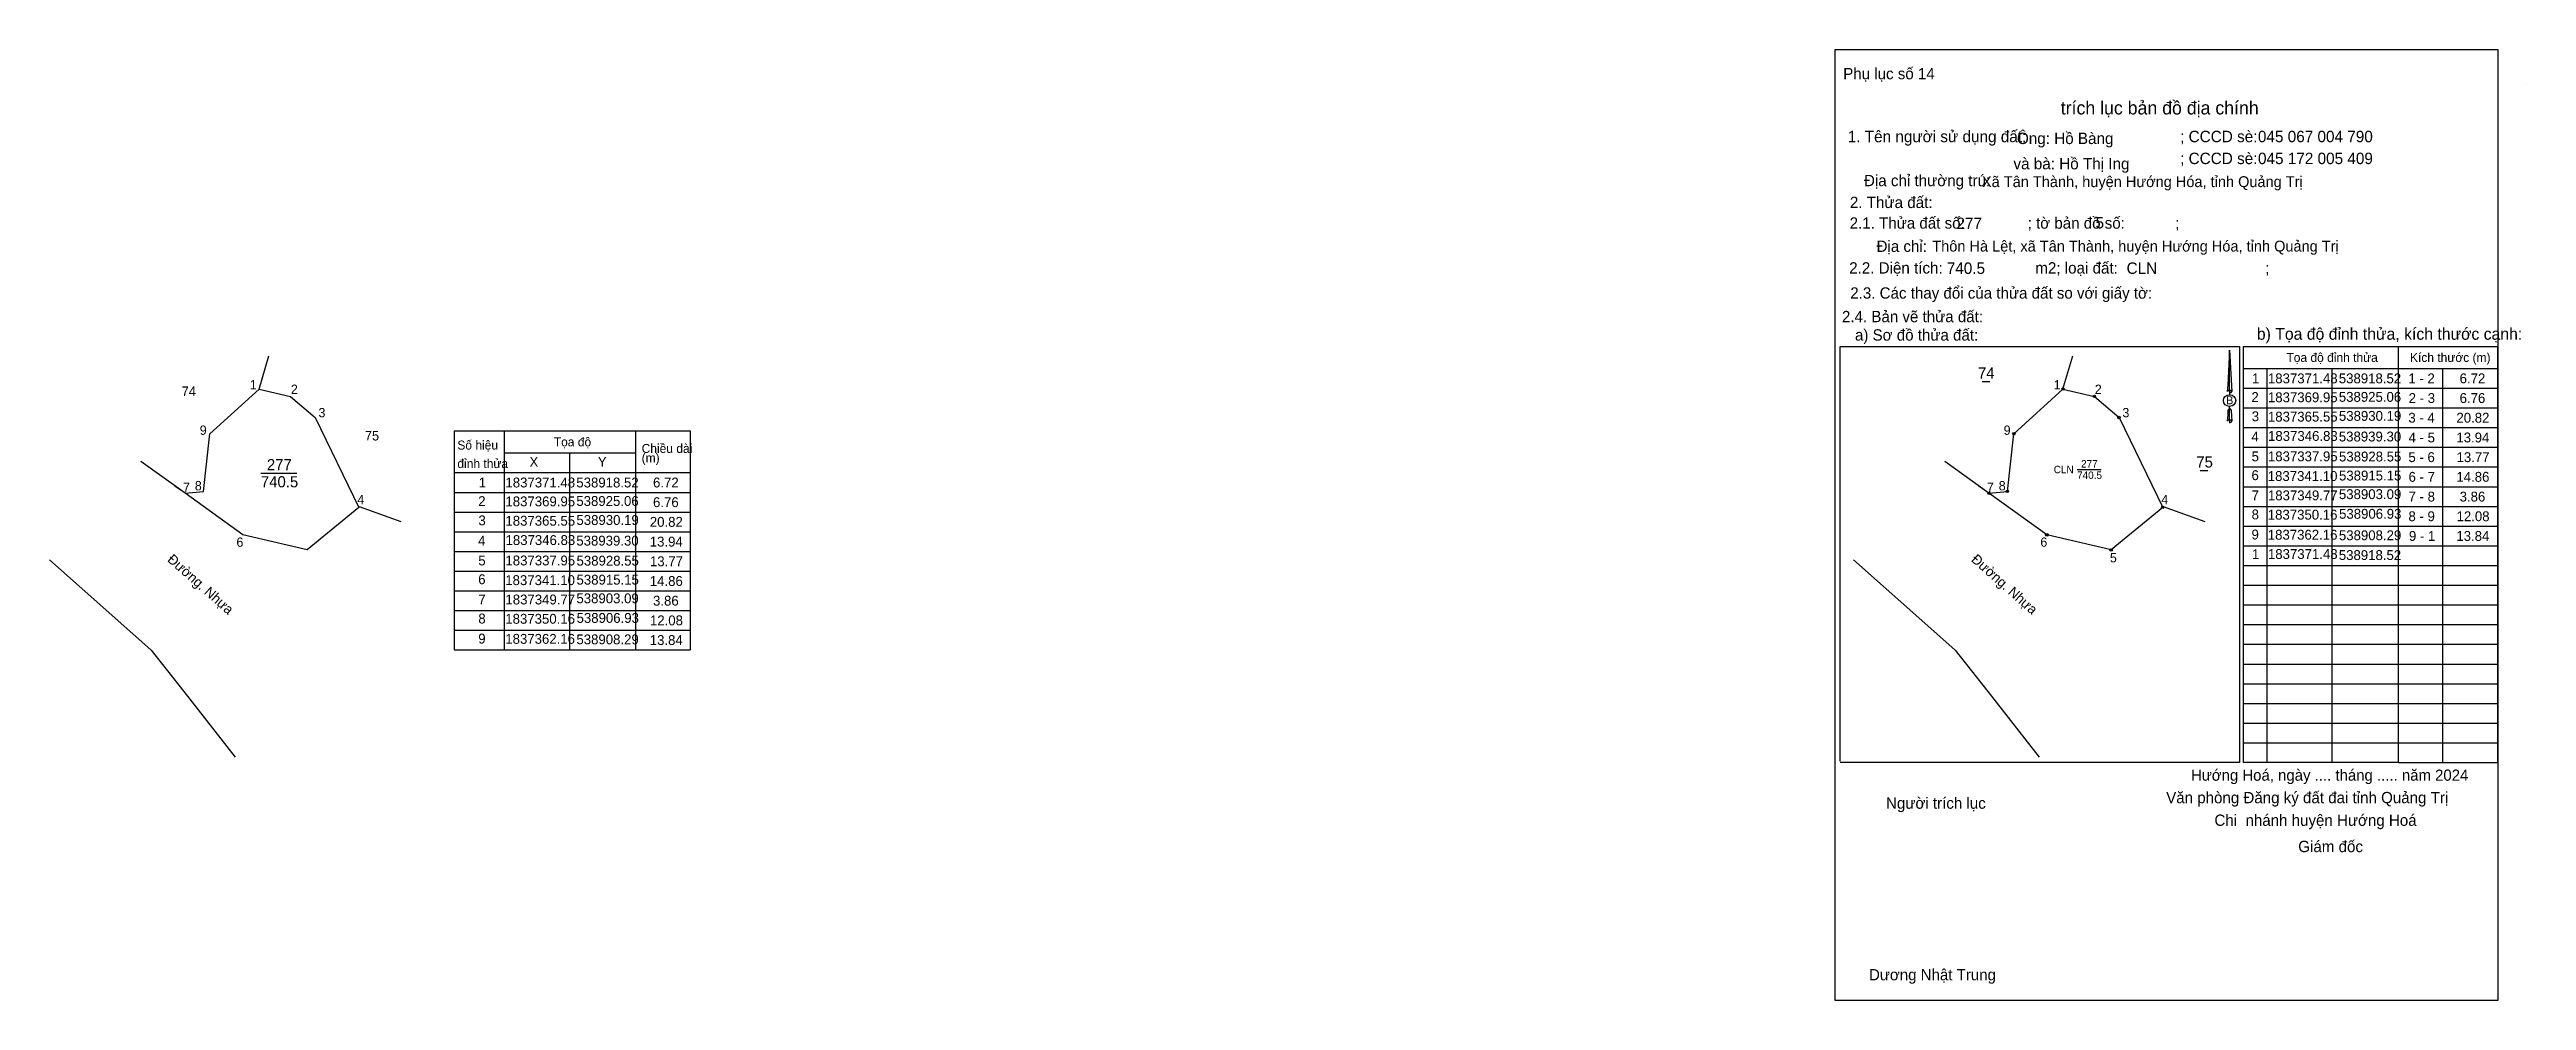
# Model space of a CAD drawing. Extents: x 538499 to 539015, y 1837244 to 1837442.
import ezdxf

# ---------------------------------------------------------------- set-up
doc = ezdxf.new("R2010")
doc.units = 0
for name, color, linetype in [('Level 1', 7, 'Continuous'), ('Level 10', 7, 'Continuous'), ('Level 11', 7, 'Continuous'), ('Level 13', 7, 'Continuous'), ('Level 23', 7, 'Continuous'), ('Level 27', 7, 'Continuous'), ('Level 3', 7, 'Continuous'), ('Level 36', 7, 'Continuous'), ('Level 40', 7, 'Continuous'), ('Level 42', 7, 'Continuous'), ('Level 49', 7, 'Continuous'), ('Level 52', 7, 'Continuous'), ('Level 53', 7, 'Continuous'), ('Level 6', 7, 'Continuous'), ('Level 8', 7, 'Continuous'), ('Level 9', 7, 'Continuous')]:
    doc.layers.add(name, color=color, linetype=linetype)

msp = doc.modelspace()

# ---------------------------------------------------------------- linework, layer by layer
at = {"layer": 'Level 1'}
for p, q in [((539015.08, 1837435.06), (539015.08, 1837435.06)), ((538988.4, 1837293.68), (538988.4, 1837380.33)), ((538988.4, 1837380.33), (539009.08, 1837380.33)), ((539009.08, 1837380.33), (539009.08, 1837293.68)), ((538956.19, 1837375.75), (539009.08, 1837375.75)), ((538997.59, 1837375.75), (538997.59, 1837293.68)), ((538956.08, 1837371.65), (539009.08, 1837371.65)), ((538956.08, 1837367.55), (539009.08, 1837367.55)), ((538956.08, 1837363.44), (539009.08, 1837363.44)), ((538956.08, 1837359.34), (539009.08, 1837359.34)), ((538956.08, 1837355.24), (539009.08, 1837355.24)), ((538956.08, 1837351.13), (539009.08, 1837351.13)), ((538956.08, 1837347.03), (539009.08, 1837347.03)), ((538956.08, 1837342.92), (539009.08, 1837342.92)), ((538956.08, 1837338.82), (539009.08, 1837338.82)), ((538956.08, 1837334.72), (539009.08, 1837334.72)), ((538956.08, 1837330.61), (539009.08, 1837330.61)), ((538956.08, 1837326.51), (539009.08, 1837326.51)), ((538956.08, 1837322.41), (539009.08, 1837322.41)), ((538956.08, 1837318.3), (539009.08, 1837318.3)), ((538956.08, 1837314.2), (539009.08, 1837314.2)), ((538956.08, 1837310.1), (539009.08, 1837310.1)), ((538956.08, 1837305.99), (539009.08, 1837305.99)), ((538956.08, 1837301.89), (539009.08, 1837301.89)), ((538956.08, 1837297.79), (539009.08, 1837297.79)), ((538988.4, 1837293.68), (539009.08, 1837293.68))]:
    msp.add_line(p, q, dxfattribs=at)
at = {"layer": 'Level 10'}
for p, q in [((538887.87, 1837324.37), (538874.86, 1837335.9)), ((538887.87, 1837324.37), (538896.07, 1837317.09)), ((538896.07, 1837317.09), (538902.84, 1837308.46)), ((538902.84, 1837308.46), (538913.53, 1837294.83))]:
    msp.add_line(p, q, dxfattribs=at)
msp.add_lwpolyline([(538903.09, 1837349.77), (538906.93, 1837350.16), (538908.29, 1837362.16), (538918.52, 1837371.48), (538925.06, 1837369.95), (538930.19, 1837365.55), (538939.3, 1837346.83), (538928.55, 1837337.95), (538915.15, 1837341.1)], close=True, dxfattribs=at)
at = {"layer": 'Level 11'}
for centre in [(538918.52, 1837371.48), (538925.06, 1837369.95), (538930.19, 1837365.55), (538908.29, 1837362.16), (538903.09, 1837349.77), (538903.09, 1837349.77), (538906.93, 1837350.16), (538939.3, 1837346.83), (538915.15, 1837341.1), (538928.55, 1837337.95)]:
    msp.add_circle(centre, 0.259, dxfattribs=at)
at = {"layer": 'Level 13'}
msp.add_lwpolyline([(538871.04, 1837442.19), (539009.15, 1837442.19), (539009.15, 1837244.12), (538871.04, 1837244.12)], close=True, dxfattribs=at)
at = {"layer": 'Level 23'}
msp.add_lwpolyline([(538948.11, 1837343.85), (538939.45, 1837346.95), (538939.3, 1837346.83), (538928.55, 1837337.95), (538915.15, 1837341.1), (538903.09, 1837349.77), (538893.89, 1837356.39)], dxfattribs=at)
at = {"layer": 'Level 27'}
for p, q in [((538918.52, 1837371.48), (538920.56, 1837378.39)), ((538903.09, 1837349.77), (538900.99, 1837351.28)), ((538939.3, 1837346.83), (538939.3, 1837346.83))]:
    msp.add_line(p, q, dxfattribs=at)
at = {"layer": 'Level 3'}
for p, q in [((539015.08, 1837435.06), (539015.08, 1837435.06)), ((538872.1, 1837380.33), (538955.3, 1837380.33)), ((538872.1, 1837293.99), (538872.1, 1837380.33)), ((538955.3, 1837380.33), (538955.3, 1837293.68)), ((538956.08, 1837380.33), (538956.08, 1837293.68)), ((538956.08, 1837380.33), (538988.4, 1837380.33)), ((538960.96, 1837375.75), (538960.96, 1837293.68)), ((538974.54, 1837375.75), (538974.54, 1837293.68)), ((538955.3, 1837293.68), (538872.1, 1837293.68)), ((538988.4, 1837293.68), (538956.08, 1837293.68))]:
    msp.add_line(p, q, dxfattribs=at)
at = {"layer": 'Level 40'}
for p, q in [((538953.24, 1837379.54), (538952.84, 1837372.31)), ((538953.24, 1837379.54), (538953.67, 1837370.97)), ((538953.24, 1837379.54), (538953.67, 1837370.97)), ((538953.24, 1837371.26), (538953.24, 1837379.54)), ((538953.24, 1837379.54), (538953.67, 1837370.97)), ((538952.84, 1837372.31), (538952.75, 1837370.97)), ((538953.24, 1837371.26), (538953.24, 1837370.94)), ((538953.24, 1837370.94), (538953.24, 1837370.69)), ((538953.24, 1837370.69), (538953.24, 1837370.36)), ((538953.24, 1837370.69), (538953.24, 1837370.36)), ((538953.24, 1837370.69), (538953.24, 1837370.36)), ((538953.24, 1837367.48), (538953.24, 1837367.86)), ((538953.24, 1837367.48), (538953.24, 1837367.86)), ((538953.24, 1837367.48), (538953.24, 1837367.86)), ((538953.67, 1837370.97), (538953.67, 1837370.97)), ((538952.84, 1837366.13), (538952.75, 1837364.77)), ((538952.87, 1837367), (538952.84, 1837366.13)), ((538953.24, 1837367.48), (538952.87, 1837367)), ((538953.24, 1837367.48), (538953.58, 1837367)), ((538953.24, 1837367.48), (538953.58, 1837367)), ((538953.24, 1837367.48), (538953.58, 1837367)), ((538953.24, 1837365.06), (538953.24, 1837367.48)), ((538953.24, 1837365.06), (538953.24, 1837364.72)), ((538953.24, 1837364.72), (538953.24, 1837364.49)), ((538953.58, 1837367), (538953.67, 1837364.77)), ((538953.58, 1837367), (538953.67, 1837364.77)), ((538953.58, 1837367), (538953.67, 1837364.77)), ((538953.67, 1837364.77), (538953.67, 1837364.77))]:
    msp.add_line(p, q, dxfattribs=at)
msp.add_ellipse((538953.24, 1837369.08), major_axis=(1.28, 0), ratio=0.952727, dxfattribs=at)
for centre, start_param, end_param in [((538953.24, 1837370.96), 1.570796, 3.074452), ((538953.24, 1837370.96), 0.067141, 1.570796), ((538953.24, 1837370.96), 4.712389, 6.283185), ((538953.24, 1837364.75), 2.491069, 3.074278), ((538953.24, 1837364.75), 1.570796, 2.491069), ((538953.24, 1837364.75), 0.067141, 1.570796), ((538953.24, 1837364.75), 4.712389, 6.283185)]:
    msp.add_ellipse(centre, major_axis=(0.468, 0), ratio=0.614131, start_param=start_param, end_param=end_param, dxfattribs=at)
at = {"layer": 'Level 53'}
for p, q in [((538871.04, 1837442.19), (538871.04, 1837442.19)), ((539009.15, 1837244.12), (539009.15, 1837244.12))]:
    msp.add_line(p, q, dxfattribs=at)
at = {"layer": 'Level 8'}
for p, q in [((538542.67, 1837371.48), (538544.71, 1837378.39)), ((538583.35, 1837362.75), (538621.18, 1837362.75)), ((538583.35, 1837362.75), (538583.35, 1837317.13)), ((538593.74, 1837362.75), (538593.74, 1837317.13)), ((538621.18, 1837317.13), (538621.18, 1837362.75)), ((538621.18, 1837362.75), (538632.46, 1837362.75)), ((538632.46, 1837362.75), (538632.46, 1837317.13)), ((538593.74, 1837358.17), (538621.18, 1837358.17)), ((538607.32, 1837358.17), (538607.32, 1837317.13)), ((538543.03, 1837353.95), (538550.55, 1837353.95)), ((538583.35, 1837354.06), (538632.46, 1837354.06)), ((538527.24, 1837349.77), (538525.14, 1837351.28)), ((538583.35, 1837349.96), (538632.46, 1837349.96)), ((538563.45, 1837346.83), (538563.45, 1837346.83)), ((538583.35, 1837345.86), (538632.46, 1837345.86)), ((538583.35, 1837341.75), (538632.46, 1837341.75)), ((538583.35, 1837337.65), (538632.46, 1837337.65)), ((538512.02, 1837324.37), (538499.01, 1837335.9)), ((538583.35, 1837333.55), (538632.46, 1837333.55)), ((538583.35, 1837329.44), (538632.46, 1837329.44)), ((538512.02, 1837324.37), (538520.22, 1837317.09)), ((538583.35, 1837325.34), (538632.46, 1837325.34)), ((538520.22, 1837317.09), (538526.99, 1837308.46)), ((538583.35, 1837321.24), (538632.46, 1837321.24)), ((538583.35, 1837317.13), (538632.46, 1837317.13)), ((538526.99, 1837308.46), (538537.68, 1837294.83))]:
    msp.add_line(p, q, dxfattribs=at)
msp.add_lwpolyline([(538527.24, 1837349.77), (538531.08, 1837350.16), (538532.44, 1837362.16), (538542.67, 1837371.48), (538549.21, 1837369.95), (538554.34, 1837365.55), (538563.45, 1837346.83), (538552.7, 1837337.95), (538539.3, 1837341.1)], close=True, dxfattribs=at)
msp.add_lwpolyline([(538572.26, 1837343.85), (538563.6, 1837346.95), (538563.45, 1837346.83), (538552.7, 1837337.95), (538539.3, 1837341.1), (538527.24, 1837349.77), (538518.04, 1837356.39)], dxfattribs=at)
at = {"layer": 'Level 9'}
for p, q in [((538901.66, 1837373.02), (538903.26, 1837373.02)), ((538921.45, 1837354.72), (538926.46, 1837354.72)), ((538947.09, 1837354.5), (538948.7, 1837354.5))]:
    msp.add_line(p, q, dxfattribs=at)

# ---------------------------------------------------------------- texts
at = {"layer": 'Level 1'}
for s, height, p in [('Phụ lục số 14', 2.3527, (538872.73, 1837436)), ('1. Tên người sử dụng đất:', 2.3848, (538873.67, 1837422.89)), ('Ông: Hồ Bàng', 2.3744, (538908.92, 1837422.51)), ('; CCCD sè:', 2.385, (538942.92, 1837422.89)), ('045 067 004 790', 2.3848, (538959.13, 1837422.89)), ('và bà: Hồ Thị Ing', 2.3744, (538908.2, 1837417.24)), ('; CCCD sè:', 2.385, (538942.92, 1837418.33)), ('045 172 005 409', 2.3848, (538959.15, 1837418.33)), ('Địa chỉ thường trú:', 2.361, (538877.05, 1837413.73)), ('2. Thửa đất:', 2.366, (538874.11, 1837409.18)), ('2.1. Thửa đất số:               ; tờ bản đồ số:            ;', 2.3527, (538874.08, 1837404.88)), ('Địa chỉ:', 2.353, (538879.68, 1837400.05)), ('2.2. Diện tích:                      m2; loại đất:                                   ;', 2.361, (538873.97, 1837395.53)), ('2.3. Các thay đổi của thửa đất so với giấy tờ:', 2.3527, (538874.2, 1837390.31)), ('2.4. Bản vẽ thửa đất: ', 2.3527, (538872.47, 1837385.4)), ('a) Sơ đồ thửa đất: ', 2.3527, (538875.18, 1837381.57)), ('Tọa độ đỉnh thửa', 1.8686, (538965.08, 1837377.12)), ('Kích thước (m)', 1.8686, (538990.82, 1837377.12)), ('Hướng Hoá, ngày .... tháng ..... năm 2024', 2.3285, (538945.19, 1837289.89)), ('Người trích lục', 2.3527, (538881.65, 1837284.05)), ('Văn phòng Đăng ký đất đai tỉnh Quảng Trị', 2.3527, (538940.02, 1837285.2)), (' Chi  nhánh huyện Hướng Hoá', 2.3527, (538949.2, 1837280.49)), (' Giám đốc', 2.357, (538966.66, 1837275.01)), ('Dương Nhật Trung', 2.3429, (538878.1, 1837248.31))]:
    msp.add_text(s, height=height, dxfattribs=at).set_placement(p)
at = {"layer": 'Level 10'}
msp.add_text('b) Tọa độ đỉnh thửa, kích thước cạnh:', height=2.4561, dxfattribs=at).set_placement((538958.91, 1837381.74))
at = {"layer": 'Level 13'}
for s, p in [('CLN', (538916.59, 1837353.94)), ('740.5', (538921.45, 1837352.75)), ('277', (538922.29, 1837355.13))]:
    msp.add_text(s, height=1.552, dxfattribs=at).set_placement(p)
at = {"layer": 'Level 36'}
for s, p in [('74', (538900.8, 1837373.64)), ('75', (538946.29, 1837355.12))]:
    msp.add_text(s, height=2.328, dxfattribs=at).set_placement(p)
at = {"layer": 'Level 40'}
msp.add_text('B', height=1.67, dxfattribs=at).set_placement((538952.52, 1837368.3))
at = {"layer": 'Level 42'}
msp.add_text(' trích lục bản đồ địa chính', height=2.7603, dxfattribs=at).set_placement((538917.03, 1837428.67))
at = {"layer": 'Level 49'}
msp.add_text('Đường. Nhựa', height=2.06, rotation=318.4363, dxfattribs=at).set_placement((538899.25, 1837335.73))
at = {"layer": 'Level 52'}
for s, height, p in [('1', 2.06, (538957.9, 1837372.67)), ('1837371.48', 2.055, (538961.22, 1837372.67)), ('538918.52', 2.055, (538975.99, 1837372.67)), ('1 - 2', 2.055, (538990.49, 1837372.67)), ('6.72', 2.055, (539001.16, 1837372.67)), ('2', 2.06, (538957.79, 1837368.78)), ('1837369.95', 2.055, (538961.22, 1837368.73)), ('538925.06', 2.055, (538975.99, 1837368.82)), ('2 - 3', 2.055, (538990.54, 1837368.57)), ('6.76', 2.055, (539001.16, 1837368.57)), ('4', 2.06, (538957.79, 1837360.56)), ('3', 2.06, (538957.84, 1837364.77)), ('1837365.55', 2.055, (538961.22, 1837364.7)), ('1837346.83', 2.055, (538961.24, 1837360.68)), ('538939.30', 2.055, (538975.99, 1837360.56)), ('538930.19', 2.055, (538976.01, 1837364.86)), ('3 - 4', 2.055, (538990.48, 1837364.47)), ('20.82', 2.055, (539000.49, 1837364.47)), ('5', 2.06, (538957.82, 1837356.42)), ('1837337.95', 2.055, (538961.22, 1837356.43)), ('538928.55', 2.055, (538976.03, 1837356.39)), ('4 - 5', 2.055, (538990.52, 1837360.36)), ('5 - 6', 2.055, (538990.49, 1837356.26)), ('13.94', 2.055, (539000.48, 1837360.36)), ('13.77', 2.055, (539000.52, 1837356.26)), ('6', 2.06, (538957.79, 1837352.5)), ('1837341.10', 2.055, (538961.18, 1837352.33)), ('538915.15', 2.055, (538976.03, 1837352.43)), ('6 - 7', 2.055, (538990.52, 1837352.16)), ('14.86', 2.055, (539000.49, 1837352.16)), ('7', 2.06, (538957.82, 1837348.29)), ('1837349.77', 2.055, (538961.22, 1837348.3)), ('538903.09', 2.055, (538976.01, 1837348.55)), ('7 - 8', 2.055, (538990.52, 1837348.05)), ('3.86', 2.055, (539001.16, 1837348.05)), ('9', 2.06, (538957.8, 1837340.15)), ('8', 2.06, (538957.82, 1837344.33)), ('1837350.16', 2.055, (538961.19, 1837344.28)), ('1837362.16', 2.055, (538961.19, 1837340.1)), ('538908.29', 2.055, (538976.01, 1837339.99)), ('538906.93', 2.055, (538976.04, 1837344.46)), ('8 - 9', 2.055, (538990.5, 1837343.95)), ('9 - 1', 2.055, (538990.6, 1837339.85)), ('13.84', 2.055, (539000.48, 1837339.85)), ('12.08', 2.055, (539000.52, 1837343.95)), ('1', 2.06, (538957.9, 1837336.06)), ('1837371.48', 2.055, (538961.22, 1837336.08)), ('538918.52', 2.055, (538975.99, 1837335.86))]:
    msp.add_text(s, height=height, dxfattribs=at).set_placement(p)
at = {"layer": 'Level 6'}
for s, height, p in [('Xã Tân Thành, huyện Hướng Hóa, tỉnh Quảng Trị', 2.2656, (538901.64, 1837413.54)), ('277', 2.385, (538896.32, 1837404.8)), ('5', 2.38, (538925.3, 1837404.93)), ('Thôn Hà Lệt, xã Tân Thành, huyện Hướng Hóa, tỉnh Quảng Trị', 2.2656, (538891.29, 1837400.12)), ('740.5', 2.385, (538894.3, 1837395.46)), ('CLN', 2.385, (538931.77, 1837395.46)), ('.', 1.93, (538927.53, 1837390.39))]:
    msp.add_text(s, height=height, dxfattribs=at).set_placement(p)
at = {"layer": 'Level 8'}
for s, height, p in [('1', 1.94, (538540.72, 1837371.39)), ('74', 2, (538526.54, 1837370.01)), ('2', 1.94, (538549.3, 1837370.46)), ('9', 1.94, (538530.31, 1837361.94)), ('3', 1.94, (538555.05, 1837365.59)), ('75', 2, (538564.71, 1837360.76)), ('Số hiệu', 1.869, (538583.98, 1837358.87)), ('Tọa độ ', 1.869, (538604.08, 1837359.54)), ('Chiều dài', 1.869, (538622.38, 1837358.17)), ('(m)', 1.869, (538622.38, 1837356.2)), ('8', 1.94, (538529.28, 1837350.37)), ('740.5', 2.328, (538543.04, 1837351)), ('277', 2.328, (538544.29, 1837354.57)), ('đỉnh thửa', 1.869, (538583.98, 1837355.02)), ('1', 2.06, (538588.43, 1837350.98)), ('1837371.48', 2.055, (538594, 1837350.98)), ('X', 2.06, (538599.01, 1837355.29)), ('538918.52', 2.055, (538608.77, 1837350.98)), ('Y', 2.06, (538613.25, 1837355.29)), ('6.72', 2.055, (538624.75, 1837350.98)), ('7', 1.94, (538526.81, 1837350.03)), ('4', 1.94, (538563.13, 1837347.48)), ('2', 2.06, (538588.32, 1837347.09)), ('1837369.95', 2.055, (538594, 1837347.04)), ('538925.06', 2.055, (538608.77, 1837347.13)), ('6.76', 2.055, (538624.75, 1837346.88)), ('3', 2.06, (538588.37, 1837343.08)), ('1837365.55', 2.055, (538594, 1837343.01)), ('538930.19', 2.055, (538608.79, 1837343.17)), ('20.82', 2.055, (538624.08, 1837342.78)), ('6', 1.94, (538537.95, 1837338.62)), ('4', 2.06, (538588.31, 1837338.87)), ('5', 2.06, (538588.35, 1837334.73)), ('1837337.95', 2.055, (538594, 1837334.74)), ('1837346.83', 2.055, (538594.02, 1837338.99)), ('538939.30', 2.055, (538608.77, 1837338.87)), ('538928.55', 2.055, (538608.81, 1837334.7)), ('13.94', 2.055, (538624.07, 1837338.67)), ('6', 2.06, (538588.32, 1837330.82)), ('1837341.10', 2.055, (538593.96, 1837330.64)), ('538915.15', 2.055, (538608.81, 1837330.74)), ('14.86', 2.055, (538624.08, 1837330.47)), ('13.77', 2.055, (538624.11, 1837334.57)), ('7', 2.06, (538588.35, 1837326.6)), ('1837349.77', 2.055, (538594, 1837326.61)), ('538903.09', 2.055, (538608.79, 1837326.86)), ('3.86', 2.055, (538624.75, 1837326.36)), ('8', 2.06, (538588.35, 1837322.64)), ('1837350.16', 2.055, (538593.97, 1837322.59)), ('538906.93', 2.055, (538608.82, 1837322.77)), ('12.08', 2.055, (538624.11, 1837322.26)), ('9', 2.06, (538588.33, 1837318.46)), ('1837362.16', 2.055, (538593.97, 1837318.41)), ('538908.29', 2.055, (538608.79, 1837318.3)), ('13.84', 2.055, (538624.07, 1837318.16))]:
    msp.add_text(s, height=height, dxfattribs=at).set_placement(p)
msp.add_text('Đường. Nhựa', height=2.06, rotation=318.4363, dxfattribs=at).set_placement((538523.4, 1837335.73))
at = {"layer": 'Level 9'}
for s, p in [('1', (538916.58, 1837371.39)), ('2', (538925.15, 1837370.46)), ('9', (538906.16, 1837361.94)), ('3', (538930.9, 1837365.59)), ('8', (538905.13, 1837350.37)), ('7', (538902.66, 1837350.03)), ('4', (538938.99, 1837347.48)), ('6', (538913.8, 1837338.62)), ('5', (538928.3, 1837335.37))]:
    msp.add_text(s, height=1.94, dxfattribs=at).set_placement(p)

doc.saveas('drawing.dxf')
